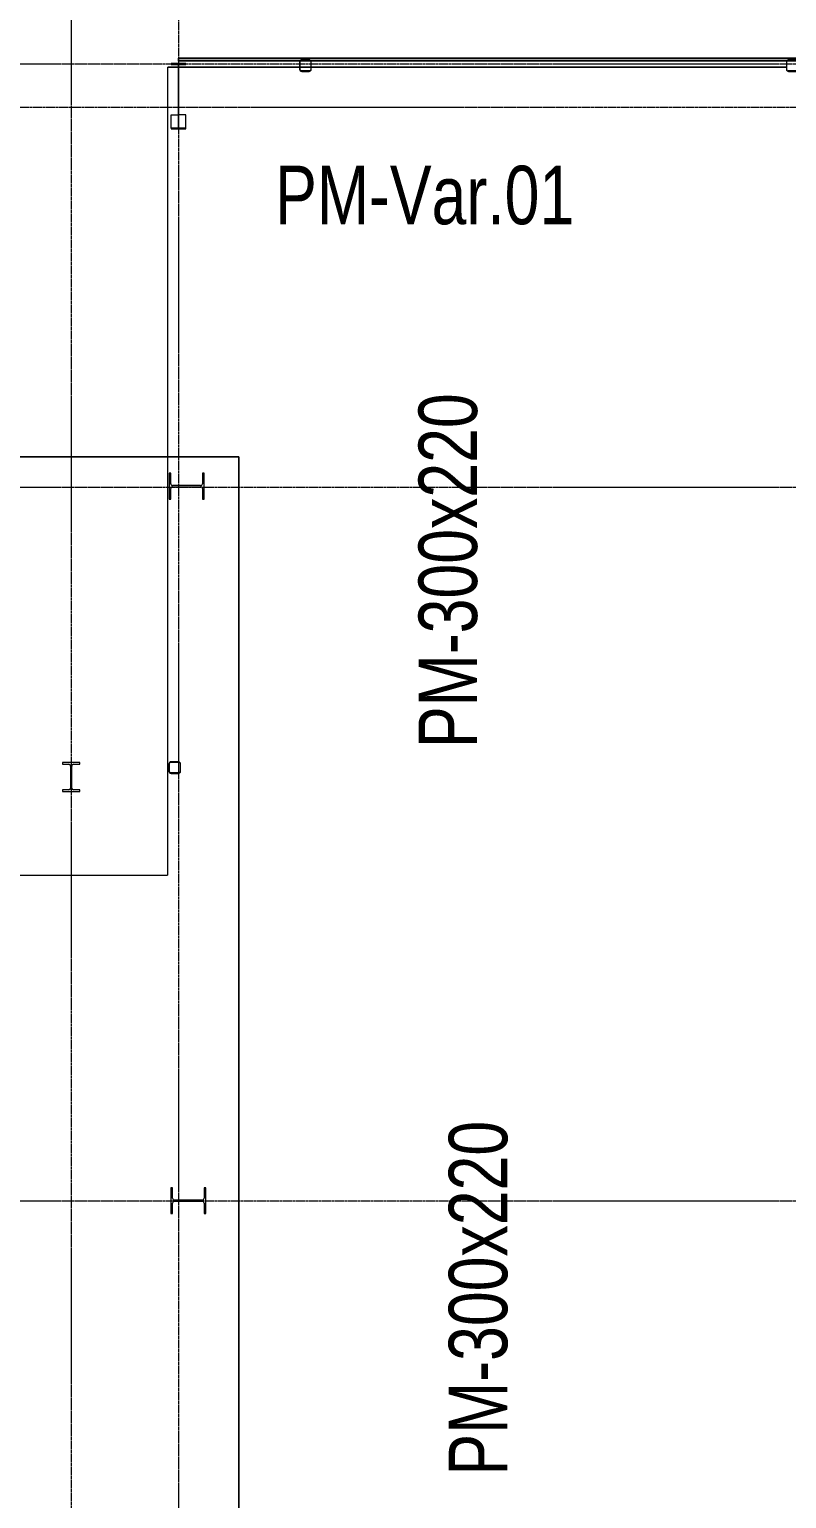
# Model space of a CAD drawing. Header units: centimetres. Extents: x -14155 to 6577, y -1225 to 8033.
# Drawn here: x -12584 to -11937, y 4824 to 6080 of the extents above; entities that cross this region are included whole.
import ezdxf

# ---------------------------------------------------------------- set-up
doc = ezdxf.new("R2010")
doc.units = ezdxf.units.CM
for name, pattern in [('_Overhead', [0.47625, 0.3175, -0.15875]), ('Grid Line', [2.2225, 1.27, -0.3175, 0.3175, -0.3175]), ('Hidden', [0.714375, 0.47625, -0.238125])]:
    doc.linetypes.add(name, pattern=pattern)
for name, color, linetype, lineweight in [('A-FLOR', 7, 'Continuous', 9), ('S-BEAM', 7, 'Continuous', 9), ('S-COLS', 7, 'Continuous', 9), ('S-COLS-IDEN', 7, 'Continuous', 9), ('S-GRID', 7, 'Continuous', 9)]:
    doc.layers.add(name, color=color, linetype=linetype, lineweight=lineweight)
doc.styles.add('Century Gothic_1', font='GOTHIC.TTF', dxfattribs={"width": 0.8, "height": 50})

# ---------------------------------------------------------------- blocks, each defined once
blk = doc.blocks.new('UC-Perfil universal-Pilar - 300 x 220-1638419-N01 - Planta')
at = {"layer": 'S-COLS'}
for p, q in [((11, 15), (-11, 15)), ((-11, 15), (-11, 13.46)), ((-11, 13.46), (-2.015, 13.46)), ((2.015, 13.46), (11, 13.46)), ((11, 13.46), (11, 15)), ((-0.495, 11.94), (-0.495, -11.94)), ((0.495, -11.94), (0.495, 11.94)), ((-2.015, -13.46), (-11, -13.46)), ((-11, -13.46), (-11, -15)), ((-11, -15), (11, -15)), ((11, -13.46), (2.015, -13.46)), ((11, -15), (11, -13.46))]:
    blk.add_line(p, q, dxfattribs=at)
for centre, start, end in [((-2.015, 11.94), 0, 90), ((2.015, 11.94), 90, 180), ((-2.015, -11.94), 270, 0), ((2.015, -11.94), 180, 270)]:
    blk.add_arc(centre, 1.52, start, end, dxfattribs=at)
blk = doc.blocks.new('UC-Perfil universal-Pilar - 300 x 220-1638454-N01 - Planta')
at = {"layer": 'S-COLS'}
for p, q in [((11, 15), (-11, 15)), ((-11, 15), (-11, 13.46)), ((-11, 13.46), (-2.015, 13.46)), ((2.015, 13.46), (11, 13.46)), ((11, 13.46), (11, 15)), ((-0.495, 11.94), (-0.495, -11.94)), ((0.495, -11.94), (0.495, 11.94)), ((-2.015, -13.46), (-11, -13.46)), ((-11, -13.46), (-11, -15)), ((-11, -15), (11, -15)), ((11, -13.46), (2.015, -13.46)), ((11, -15), (11, -13.46))]:
    blk.add_line(p, q, dxfattribs=at)
for centre, start, end in [((-2.015, 11.94), 0, 90), ((2.015, 11.94), 90, 180), ((-2.015, -11.94), 270, 0), ((2.015, -11.94), 180, 270)]:
    blk.add_arc(centre, 1.52, start, end, dxfattribs=at)
blk = doc.blocks.new('HSS Rectangular-Column - 100 x 100 mm-V15-N01 - Planta')
at = {"layer": 'S-COLS'}
h = blk.add_hatch(dxfattribs=at)
h.set_pattern_fill('FP_14', color=256, style=0, pattern_type=2)
h.set_pattern_definition([(45, (11931.87, -6049.03), (-62.8618, 62.8618), []), (45, (11931.87, -5953.78), (-62.8618, 62.8618), [])])
h.paths.add_polyline_path([(3.1, -5), (3.6, -4.6), (-3.6, -4.6), (-3.1, -5)])
h.paths.add_polyline_path([(4.6, -3.6), (5, -3.1), (5, 3.1), (4.6, 3.6)])
h.paths.add_polyline_path([(-4.6, -3.6), (-4.6, 3.6), (-5, 3.1), (-5, -3.1)])
h.paths.add_polyline_path([(3.6, 4.6), (3.1, 5), (-3.1, 5), (-3.6, 4.6)])
for p, q in [((-5, 3.1), (-5, -3.1)), ((-4.6, -3.6), (-4.6, 3.6)), ((-3.6, 4.6), (3.6, 4.6)), ((3.1, 5), (-3.1, 5)), ((4.6, 3.6), (4.6, -3.6)), ((5, -3.1), (5, 3.1)), ((3.6, -4.6), (-3.6, -4.6)), ((-3.1, -5), (3.1, -5))]:
    blk.add_line(p, q, dxfattribs=at)
for centre, radius, start, end in [((-3.1, 3.1), 1.9, 90, 180), ((-3.6, 3.6), 0.952, 90, 180), ((3.1, 3.1), 1.91, 360, 90), ((3.6, 3.6), 0.953, 0, 90), ((-3.1, -3.1), 1.91, 180, 270), ((-3.6, -3.6), 0.953, 180, 270), ((3.1, -3.1), 1.9, 270, 360), ((3.6, -3.6), 0.952, 270, 0)]:
    blk.add_arc(centre, radius, start, end, dxfattribs=at)
blk = doc.blocks.new('HSS Rectangular-Column - 100 x 100 mm-V16-N01 - Planta')
at = {"layer": 'S-COLS'}
for p, q in [((-5, 3.095), (-5, -3.095)), ((-4.6, -3.6475), (-4.6, 3.6475)), ((-3.6475, 4.6), (3.6475, 4.6)), ((3.095, 5), (-3.095, 5)), ((4.6, 3.6475), (4.6, -3.6475)), ((5, -3.095), (5, 3.095)), ((3.6475, -4.6), (-3.6475, -4.6)), ((-3.095, -5), (3.095, -5))]:
    blk.add_line(p, q, dxfattribs=at)
for centre, radius, start, end in [((-3.095, 3.095), 1.905, 90, 180), ((-3.6475, 3.6475), 0.9525, 90, 180), ((3.095, 3.095), 1.905, 360, 90), ((3.6475, 3.6475), 0.9525, 0, 90), ((-3.095, -3.095), 1.905, 180, 270), ((-3.6475, -3.6475), 0.9525, 180, 270), ((3.095, -3.095), 1.905, 270, 360), ((3.6475, -3.6475), 0.9525, 270, 0)]:
    blk.add_arc(centre, radius, start, end, dxfattribs=at)
blk = doc.blocks.new('HSS Rectangular-Column - 100 x 100 mm-V18-N01 - Planta')
at = {"layer": 'S-COLS'}
for p, q in [((-5, 3.095), (-5, -3.095)), ((-4.6, -3.6475), (-4.6, 3.6475)), ((-3.6475, 4.6), (3.6475, 4.6)), ((3.095, 5), (-3.095, 5)), ((4.6, 3.6475), (4.6, -3.6475)), ((5, -3.095), (5, 3.095)), ((3.6475, -4.6), (-3.6475, -4.6)), ((-3.095, -5), (3.095, -5))]:
    blk.add_line(p, q, dxfattribs=at)
for centre, radius, start, end in [((-3.095, 3.095), 1.905, 90, 180), ((-3.6475, 3.6475), 0.9525, 90, 180), ((3.095, 3.095), 1.905, 360, 90), ((3.6475, 3.6475), 0.9525, 0, 90), ((-3.095, -3.095), 1.905, 180, 270), ((-3.6475, -3.6475), 0.9525, 180, 270), ((3.095, -3.095), 1.905, 270, 360), ((3.6475, -3.6475), 0.9525, 270, 0)]:
    blk.add_arc(centre, radius, start, end, dxfattribs=at)
blk = doc.blocks.new('M_L Equal Angles - 25 x 25 mm-1641098-N01 - Planta')
at = {"layer": 'S-BEAM', "color": 253, "true_color": 0xaaaaaa}
for p, q in [((-634.73, 1.201), (-634.73, 1.36)), ((-634.73, 1.36), (634.73, 1.36)), ((-634.73, 1.36), (634.73, 1.36)), ((-634.73, 1.201), (-634.73, 1.042)), ((-634.73, 1.042), (634.73, 1.042)), ((-634.73, 0.407), (-634.73, 1.042)), ((-634.73, 0.407), (-634.73, -0.981)), ((-634.73, -0.981), (-634.73, 0.407)), ((634.73, 1.36), (634.73, 1.201)), ((634.73, 1.042), (634.73, 1.201)), ((634.73, 1.042), (634.73, 0.407)), ((634.73, 0.407), (634.73, -0.981)), ((634.73, -0.981), (634.73, 0.407)), ((-634.73, -0.981), (-634.73, -1.14)), ((-634.73, -1.14), (634.73, -1.14)), ((634.73, -1.14), (-634.73, -1.14)), ((634.73, -1.14), (634.73, -0.981))]:
    blk.add_line(p, q, dxfattribs=at)
at = {"layer": 'S-BEAM', "color": 253, "linetype": 'Hidden', "true_color": 0xaaaaaa}
blk.add_line((-634.73, 1.042), (634.73, 1.042), dxfattribs=at)
blk = doc.blocks.new('UC-Perfil universal-Pilar - 150 x 250-1747977-N01 - Planta')
at = {"layer": 'S-COLS'}
h = blk.add_hatch(dxfattribs=at)
h.set_pattern_fill('FP_27', color=256, style=0, pattern_type=2)
h.set_pattern_definition([(225, (-12548.13, 5440.74), (62.8618, -62.8618), []), (225, (-12548.13, 5345.49), (62.8618, -62.8618), [])])
h.paths.add_polyline_path([(7.5, 12.5), (-7.5, 12.5), (-7.5, 11), (-2, 11), (-0.9, 10.5), (-0.5, 9.4), (-0.5, -9.4), (-0.9, -10.5), (-2, -11), (-7.5, -11), (-7.5, -12.5), (7.5, -12.5), (7.5, -11), (2, -11), (0.9, -10.5), (0.5, -9.4), (0.5, 9.4), (0.9, 10.5), (2, 11), (7.5, 11)])
for p, q in [((7.5, 12.5), (-7.5, 12.5)), ((-7.5, 12.5), (-7.5, 11)), ((-7.5, 11), (-2, 11)), ((-0.5, 9.4), (-0.5, -9.4)), ((0.5, -9.4), (0.5, 9.4)), ((2, 11), (7.5, 11)), ((7.5, 11), (7.5, 12.5)), ((-2, -11), (-7.5, -11)), ((-7.5, -11), (-7.5, -12.5)), ((-7.5, -12.5), (7.5, -12.5)), ((7.5, -11), (2, -11)), ((7.5, -12.5), (7.5, -11))]:
    blk.add_line(p, q, dxfattribs=at)
for centre, start, end in [((-2, 9.4), 0, 90), ((2, 9.4), 90, 180), ((-2, -9.4), 270, 0), ((2, -9.4), 180, 270)]:
    blk.add_arc(centre, 1.52, start, end, dxfattribs=at)

msp = doc.modelspace()

# ---------------------------------------------------------------- linework, layer by layer
at = {"layer": 'A-FLOR', "color": 8, "linetype": '_Overhead', "true_color": 0x808080}
for p, q in [((-12465.422, 5356.876), (-12465.422, 6047.526)), ((-12465.422, 6047.526), (-12456.711, 6047.526)), ((-12456.711, 6047.526), (-12465.422, 6047.526)), ((-12465.422, 5356.876), (-12465.422, 6047.526)), ((-12456.034, 6047.526), (-12352.967, 6047.526)), ((-12352.967, 6047.526), (-12456.034, 6047.526)), ((-12352.567, 6047.526), (-12343.367, 6047.526)), ((-12343.367, 6047.526), (-12352.567, 6047.526)), ((-12342.967, 6047.526), (-11936.866, 6047.526)), ((-11936.866, 6047.526), (-12342.967, 6047.526)), ((-13199.046, 5714.431), (-12404.809, 5714.431)), ((-12404.809, 5714.431), (-13199.046, 5714.431)), ((-12404.809, 5714.431), (-12404.809, 3781.844)), ((-12404.809, 3781.844), (-12404.809, 5714.431)), ((-13199.046, 5356.876), (-12465.422, 5356.876)), ((-13199.046, 5356.876), (-12465.422, 5356.876))]:
    msp.add_line(p, q, dxfattribs=at)
at = {"layer": 'S-COLS'}
for p, q in [((-12450.139, 6050.635), (-12462.639, 6050.635)), ((-12462.639, 6050.635), (-12462.639, 6050.053)), ((-12462.639, 6050.053), (-12456.744, 6050.053)), ((-12456.744, 6050.053), (-12456.744, 5995.495)), ((-12456.034, 5995.495), (-12456.034, 6050.053)), ((-12456.034, 6050.053), (-12450.139, 6050.053)), ((-12450.139, 6050.053), (-12450.139, 6050.635)), ((-12462.639, 5995.495), (-12462.639, 6006.957)), ((-12462.639, 6006.957), (-12456.744, 6006.957)), ((-12450.139, 6006.957), (-12456.034, 6006.957)), ((-12450.139, 5995.495), (-12450.139, 6006.957)), ((-12456.744, 5995.495), (-12462.639, 5995.495)), ((-12462.639, 5995.495), (-12462.639, 5994.913)), ((-12462.639, 5994.913), (-12450.139, 5994.913)), ((-12450.139, 5995.495), (-12456.034, 5995.495)), ((-12450.139, 5994.913), (-12450.139, 5995.495))]:
    msp.add_line(p, q, dxfattribs=at)
at = {"layer": 'S-GRID', "color": 253, "linetype": 'Grid Line', "true_color": 0xaaaaaa}
for p, q in [((-12456.389, 7882.574), (-12456.389, -1075.311)), ((-12548.304, 7565.074), (-12548.304, -757.811)), ((-14005.363, 6050.445), (2922.583, 6050.445)), ((-13687.863, 6013.539), (2605.083, 6013.539)), ((-14005.363, 5688.539), (2922.583, 5688.539)), ((-14005.363, 5078.539), (2922.583, 5078.539))]:
    msp.add_line(p, q, dxfattribs=at)

# ---------------------------------------------------------------- block references
at = {"layer": 'S-BEAM', "color": 253, "true_color": 0xaaaaaa, "rotation": 180}
msp.add_blockref('M_L Equal Angles - 25 x 25 mm-1641098-N01 - Planta', (-11821.656, 6054.239), dxfattribs=at)
msp.add_blockref('M_L Equal Angles - 25 x 25 mm-1641098-N01 - Planta', (-11821.656, 6054.239), dxfattribs=at)
at = {"layer": 'S-COLS'}
for name, p in [('HSS Rectangular-Column - 100 x 100 mm-V16-N01 - Planta', (-12347.967, 6049.034)), ('HSS Rectangular-Column - 100 x 100 mm-V15-N01 - Planta', (-11931.866, 6049.034)), ('HSS Rectangular-Column - 100 x 100 mm-V18-N01 - Planta', (-12459.641, 5448.863))]:
    msp.add_blockref(name, p, dxfattribs=at)
for name, p, rotation in [('UC-Perfil universal-Pilar - 300 x 220-1638454-N01 - Planta', (-12449.5, 5689.431), 90.00000000000026), ('UC-Perfil universal-Pilar - 150 x 250-1747977-N01 - Planta', (-12548.133, 5440.741), 180), ('UC-Perfil universal-Pilar - 300 x 220-1638419-N01 - Planta', (-12448, 5078.553), 90.00000000000026)]:
    msp.add_blockref(name, p, dxfattribs=dict(at, rotation=rotation))

# ---------------------------------------------------------------- texts
at = {"layer": 'S-COLS-IDEN', "insert": (-12373.838, 5963.349), "char_height": 50, "width": 336.70875, "attachment_point": 1, "style": 'Century Gothic_1'}
msp.add_mtext('PM-Var.01', dxfattribs=at)
at = {"layer": 'S-COLS-IDEN', "char_height": 50, "width": 392.82687, "attachment_point": 1, "rotation": 90, "style": 'Century Gothic_1'}
for insert in [(-12251.248, 5465.537), (-12225.414, 4843.515)]:
    msp.add_mtext('PM-300x220', dxfattribs=dict(at, insert=insert))

doc.saveas('drawing.dxf')
